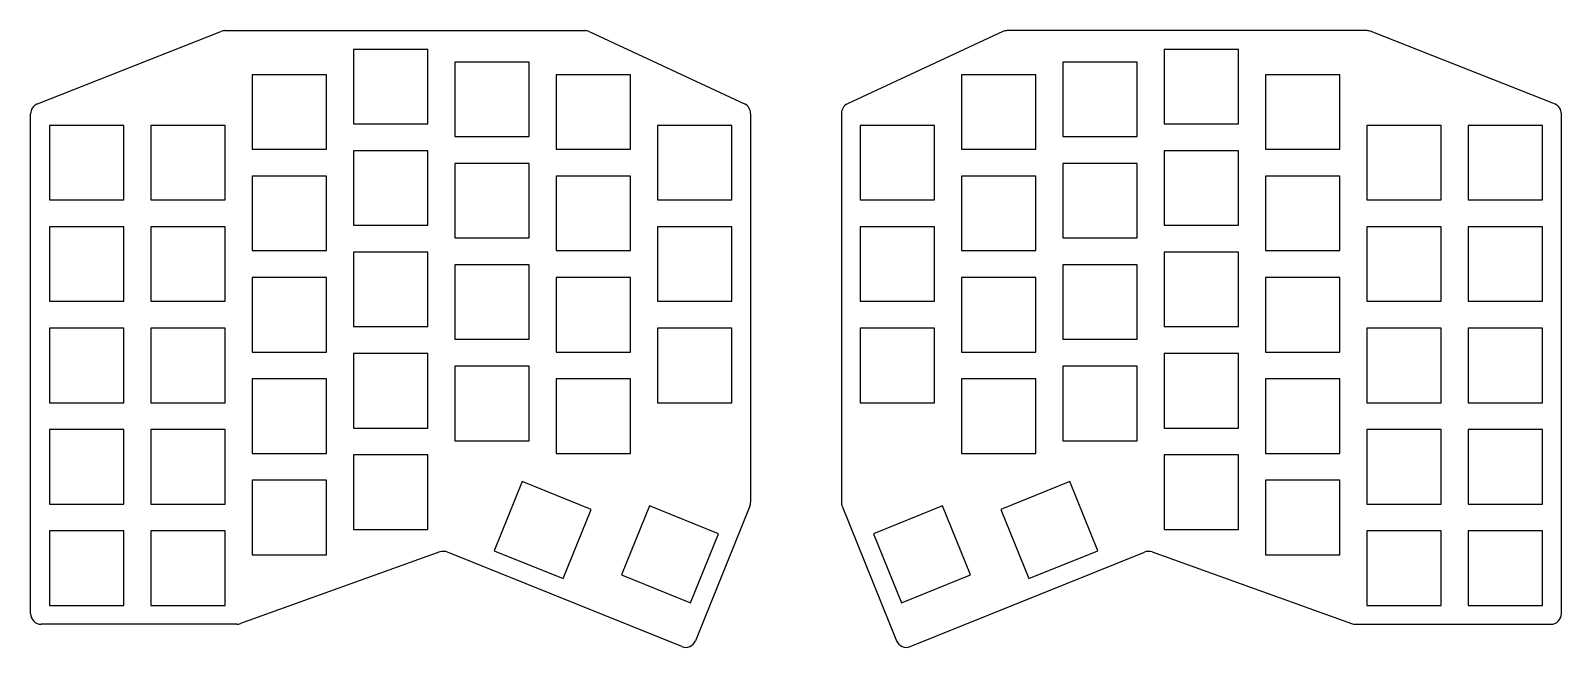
# Model space of a CAD drawing. Header units: millimetres. Extents: x 69 to 357, y -195 to -79.
import ezdxf

# ---------------------------------------------------------------- set-up
doc = ezdxf.new("R2010")
doc.units = ezdxf.units.MM

msp = doc.modelspace()

# ---------------------------------------------------------------- linework, layer by layer
for p, q in [((70.74, -92.77), (105.22, -79.13)), ((105.96, -78.99), (173.65, -78.99)), ((174.49, -79.17), (203.67, -92.74)), ((252.21, -79.17), (223.03, -92.74)), ((320.74, -78.99), (253.05, -78.99)), ((355.96, -92.77), (321.48, -79.13)), ((144.15, -82.51), (130.15, -82.51)), ((130.15, -82.51), (130.15, -96.51)), ((144.15, -96.51), (144.15, -82.51)), ((296.55, -82.51), (282.55, -82.51)), ((282.55, -82.51), (282.55, -96.51)), ((296.55, -96.51), (296.55, -82.51)), ((163.2, -84.89), (149.2, -84.89)), ((149.2, -84.89), (149.2, -98.89)), ((163.2, -98.89), (163.2, -84.89)), ((277.5, -84.89), (263.5, -84.89)), ((263.5, -84.89), (263.5, -98.89)), ((277.5, -98.89), (277.5, -84.89)), ((125.1, -87.28), (111.1, -87.28)), ((111.1, -87.28), (111.1, -101.28)), ((125.1, -101.28), (125.1, -87.28)), ((182.25, -87.28), (168.25, -87.28)), ((168.25, -87.28), (168.25, -101.28)), ((182.25, -101.28), (182.25, -87.28)), ((258.45, -87.28), (244.45, -87.28)), ((244.45, -87.28), (244.45, -101.28)), ((258.45, -101.28), (258.45, -87.28)), ((315.6, -87.28), (301.6, -87.28)), ((301.6, -87.28), (301.6, -101.28)), ((315.6, -101.28), (315.6, -87.28)), ((69.47, -188.53), (69.47, -94.63)), ((204.82, -94.55), (204.82, -167.56)), ((221.88, -94.55), (221.88, -167.56)), ((357.23, -188.53), (357.23, -94.63)), ((87, -96.8), (73, -96.8)), ((73, -96.8), (73, -110.8)), ((87, -110.8), (87, -96.8)), ((106.05, -96.8), (92.05, -96.8)), ((92.05, -96.8), (92.05, -110.8)), ((106.05, -110.8), (106.05, -96.8)), ((130.15, -96.51), (144.15, -96.51)), ((201.3, -96.8), (187.3, -96.8)), ((187.3, -96.8), (187.3, -110.8)), ((201.3, -110.8), (201.3, -96.8)), ((239.4, -96.8), (225.4, -96.8)), ((225.4, -96.8), (225.4, -110.8)), ((239.4, -110.8), (239.4, -96.8)), ((282.55, -96.51), (296.55, -96.51)), ((334.65, -96.8), (320.65, -96.8)), ((320.65, -96.8), (320.65, -110.8)), ((334.65, -110.8), (334.65, -96.8)), ((353.7, -96.8), (339.7, -96.8)), ((339.7, -96.8), (339.7, -110.8)), ((353.7, -110.8), (353.7, -96.8)), ((149.2, -98.89), (163.2, -98.89)), ((263.5, -98.89), (277.5, -98.89)), ((111.1, -101.28), (125.1, -101.28)), ((144.15, -101.56), (130.15, -101.56)), ((130.15, -101.56), (130.15, -115.56)), ((144.15, -115.56), (144.15, -101.56)), ((168.25, -101.28), (182.25, -101.28)), ((244.45, -101.28), (258.45, -101.28)), ((296.55, -101.56), (282.55, -101.56)), ((282.55, -101.56), (282.55, -115.56)), ((296.55, -115.56), (296.55, -101.56)), ((301.6, -101.28), (315.6, -101.28)), ((125.1, -106.33), (111.1, -106.33)), ((111.1, -106.33), (111.1, -120.33)), ((125.1, -120.33), (125.1, -106.33)), ((163.2, -103.94), (149.2, -103.94)), ((149.2, -103.94), (149.2, -117.94)), ((163.2, -117.94), (163.2, -103.94)), ((182.25, -106.33), (168.25, -106.33)), ((168.25, -106.33), (168.25, -120.33)), ((182.25, -120.33), (182.25, -106.33)), ((258.45, -106.33), (244.45, -106.33)), ((244.45, -106.33), (244.45, -120.33)), ((258.45, -120.33), (258.45, -106.33)), ((277.5, -103.94), (263.5, -103.94)), ((263.5, -103.94), (263.5, -117.94)), ((277.5, -117.94), (277.5, -103.94)), ((315.6, -106.33), (301.6, -106.33)), ((301.6, -106.33), (301.6, -120.33)), ((315.6, -120.33), (315.6, -106.33)), ((73, -110.8), (87, -110.8)), ((92.05, -110.8), (106.05, -110.8)), ((187.3, -110.8), (201.3, -110.8)), ((225.4, -110.8), (239.4, -110.8)), ((320.65, -110.8), (334.65, -110.8)), ((339.7, -110.8), (353.7, -110.8)), ((87, -115.85), (73, -115.85)), ((73, -115.85), (73, -129.85)), ((87, -129.85), (87, -115.85)), ((106.05, -115.85), (92.05, -115.85)), ((92.05, -115.85), (92.05, -129.85)), ((106.05, -129.85), (106.05, -115.85)), ((130.15, -115.56), (144.15, -115.56)), ((149.2, -117.94), (163.2, -117.94)), ((201.3, -115.85), (187.3, -115.85)), ((187.3, -115.85), (187.3, -129.85)), ((201.3, -129.85), (201.3, -115.85)), ((239.4, -115.85), (225.4, -115.85)), ((225.4, -115.85), (225.4, -129.85)), ((239.4, -129.85), (239.4, -115.85)), ((263.5, -117.94), (277.5, -117.94)), ((282.55, -115.56), (296.55, -115.56)), ((334.65, -115.85), (320.65, -115.85)), ((320.65, -115.85), (320.65, -129.85)), ((334.65, -129.85), (334.65, -115.85)), ((353.7, -115.85), (339.7, -115.85)), ((339.7, -115.85), (339.7, -129.85)), ((353.7, -129.85), (353.7, -115.85)), ((111.1, -120.33), (125.1, -120.33)), ((144.15, -120.61), (130.15, -120.61)), ((130.15, -120.61), (130.15, -134.61)), ((144.15, -134.61), (144.15, -120.61)), ((168.25, -120.33), (182.25, -120.33)), ((244.45, -120.33), (258.45, -120.33)), ((296.55, -120.61), (282.55, -120.61)), ((282.55, -120.61), (282.55, -134.61)), ((296.55, -134.61), (296.55, -120.61)), ((301.6, -120.33), (315.6, -120.33)), ((163.2, -122.99), (149.2, -122.99)), ((149.2, -122.99), (149.2, -136.99)), ((163.2, -136.99), (163.2, -122.99)), ((277.5, -122.99), (263.5, -122.99)), ((263.5, -122.99), (263.5, -136.99)), ((277.5, -136.99), (277.5, -122.99)), ((125.1, -125.38), (111.1, -125.38)), ((111.1, -125.38), (111.1, -139.38)), ((125.1, -139.38), (125.1, -125.38)), ((182.25, -125.38), (168.25, -125.38)), ((168.25, -125.38), (168.25, -139.38)), ((182.25, -139.38), (182.25, -125.38)), ((258.45, -125.38), (244.45, -125.38)), ((244.45, -125.38), (244.45, -139.38)), ((258.45, -139.38), (258.45, -125.38)), ((315.6, -125.38), (301.6, -125.38)), ((301.6, -125.38), (301.6, -139.38)), ((315.6, -139.38), (315.6, -125.38)), ((73, -129.85), (87, -129.85)), ((92.05, -129.85), (106.05, -129.85)), ((187.3, -129.85), (201.3, -129.85)), ((225.4, -129.85), (239.4, -129.85)), ((320.65, -129.85), (334.65, -129.85)), ((339.7, -129.85), (353.7, -129.85)), ((87, -134.9), (73, -134.9)), ((73, -134.9), (73, -148.9)), ((87, -148.9), (87, -134.9)), ((106.05, -134.9), (92.05, -134.9)), ((92.05, -134.9), (92.05, -148.9)), ((106.05, -148.9), (106.05, -134.9)), ((130.15, -134.61), (144.15, -134.61)), ((201.3, -134.9), (187.3, -134.9)), ((187.3, -134.9), (187.3, -148.9)), ((201.3, -148.9), (201.3, -134.9)), ((239.4, -134.9), (225.4, -134.9)), ((225.4, -134.9), (225.4, -148.9)), ((239.4, -148.9), (239.4, -134.9)), ((282.55, -134.61), (296.55, -134.61)), ((334.65, -134.9), (320.65, -134.9)), ((320.65, -134.9), (320.65, -148.9)), ((334.65, -148.9), (334.65, -134.9)), ((353.7, -134.9), (339.7, -134.9)), ((339.7, -134.9), (339.7, -148.9)), ((353.7, -148.9), (353.7, -134.9)), ((149.2, -136.99), (163.2, -136.99)), ((263.5, -136.99), (277.5, -136.99)), ((111.1, -139.38), (125.1, -139.38)), ((144.15, -139.66), (130.15, -139.66)), ((130.15, -139.66), (130.15, -153.66)), ((144.15, -153.66), (144.15, -139.66)), ((168.25, -139.38), (182.25, -139.38)), ((244.45, -139.38), (258.45, -139.38)), ((296.55, -139.66), (282.55, -139.66)), ((282.55, -139.66), (282.55, -153.66)), ((296.55, -153.66), (296.55, -139.66)), ((301.6, -139.38), (315.6, -139.38)), ((163.2, -142.04), (149.2, -142.04)), ((149.2, -142.04), (149.2, -156.04)), ((163.2, -156.04), (163.2, -142.04)), ((277.5, -142.04), (263.5, -142.04)), ((263.5, -142.04), (263.5, -156.04)), ((277.5, -156.04), (277.5, -142.04)), ((125.1, -144.43), (111.1, -144.43)), ((111.1, -144.43), (111.1, -158.43)), ((125.1, -158.43), (125.1, -144.43)), ((182.25, -144.43), (168.25, -144.43)), ((168.25, -144.43), (168.25, -158.43)), ((182.25, -158.43), (182.25, -144.43)), ((258.45, -144.43), (244.45, -144.43)), ((244.45, -144.43), (244.45, -158.43)), ((258.45, -158.43), (258.45, -144.43)), ((315.6, -144.43), (301.6, -144.43)), ((301.6, -144.43), (301.6, -158.43)), ((315.6, -158.43), (315.6, -144.43)), ((73, -148.9), (87, -148.9)), ((92.05, -148.9), (106.05, -148.9)), ((187.3, -148.9), (201.3, -148.9)), ((225.4, -148.9), (239.4, -148.9)), ((320.65, -148.9), (334.65, -148.9)), ((339.7, -148.9), (353.7, -148.9)), ((87, -153.95), (73, -153.95)), ((73, -153.95), (73, -167.95)), ((87, -167.95), (87, -153.95)), ((106.05, -153.95), (92.05, -153.95)), ((92.05, -153.95), (92.05, -167.95)), ((106.05, -167.95), (106.05, -153.95)), ((130.15, -153.66), (144.15, -153.66)), ((282.55, -153.66), (296.55, -153.66)), ((334.65, -153.95), (320.65, -153.95)), ((320.65, -153.95), (320.65, -167.95)), ((334.65, -167.95), (334.65, -153.95)), ((353.7, -153.95), (339.7, -153.95)), ((339.7, -153.95), (339.7, -167.95)), ((353.7, -167.95), (353.7, -153.95)), ((149.2, -156.04), (163.2, -156.04)), ((263.5, -156.04), (277.5, -156.04)), ((111.1, -158.43), (125.1, -158.43)), ((144.15, -158.71), (130.15, -158.71)), ((130.15, -158.71), (130.15, -172.71)), ((144.15, -172.71), (144.15, -158.71)), ((168.25, -158.43), (182.25, -158.43)), ((244.45, -158.43), (258.45, -158.43)), ((296.55, -158.71), (282.55, -158.71)), ((282.55, -158.71), (282.55, -172.71)), ((296.55, -172.71), (296.55, -158.71)), ((301.6, -158.43), (315.6, -158.43)), ((125.1, -163.47), (111.1, -163.47)), ((111.1, -163.47), (111.1, -177.47)), ((125.1, -177.47), (125.1, -163.47)), ((161.86, -163.73), (156.61, -176.71)), ((174.84, -168.98), (161.86, -163.73)), ((264.84, -163.73), (251.86, -168.98)), ((270.09, -176.71), (264.84, -163.73)), ((315.6, -163.47), (301.6, -163.47)), ((301.6, -163.47), (301.6, -177.47)), ((315.6, -177.47), (315.6, -163.47)), ((73, -167.95), (87, -167.95)), ((92.05, -167.95), (106.05, -167.95)), ((169.59, -181.96), (174.84, -168.98)), ((185.81, -168.27), (180.56, -181.25)), ((198.79, -173.52), (185.81, -168.27)), ((204.68, -168.31), (194.47, -193.62)), ((222.02, -168.31), (232.23, -193.62)), ((240.89, -168.27), (227.91, -173.52)), ((246.14, -181.25), (240.89, -168.27)), ((251.86, -168.98), (257.11, -181.96)), ((320.65, -167.95), (334.65, -167.95)), ((339.7, -167.95), (353.7, -167.95)), ((87, -173), (73, -173)), ((73, -173), (73, -187)), ((87, -187), (87, -173)), ((106.05, -173), (92.05, -173)), ((92.05, -173), (92.05, -187)), ((106.05, -187), (106.05, -173)), ((130.15, -172.71), (144.15, -172.71)), ((193.54, -186.5), (198.79, -173.52)), ((227.91, -173.52), (233.16, -186.5)), ((282.55, -172.71), (296.55, -172.71)), ((334.65, -173), (320.65, -173)), ((320.65, -173), (320.65, -187)), ((334.65, -187), (334.65, -173)), ((353.7, -173), (339.7, -173)), ((339.7, -173), (339.7, -187)), ((353.7, -187), (353.7, -173)), ((146.43, -176.95), (108.9, -190.41)), ((111.1, -177.47), (125.1, -177.47)), ((191.86, -194.73), (147.85, -176.97)), ((156.61, -176.71), (169.59, -181.96)), ((234.84, -194.73), (278.85, -176.97)), ((257.11, -181.96), (270.09, -176.71)), ((280.27, -176.95), (317.8, -190.41)), ((301.6, -177.47), (315.6, -177.47)), ((180.56, -181.25), (193.54, -186.5)), ((233.16, -186.5), (246.14, -181.25)), ((73, -187), (87, -187)), ((92.05, -187), (106.05, -187)), ((320.65, -187), (334.65, -187)), ((339.7, -187), (353.7, -187)), ((108.23, -190.53), (71.47, -190.53)), ((318.47, -190.53), (355.23, -190.53))]:
    msp.add_line(p, q)
for centre, start, end in [((105.96, -80.99), 90, 111.5925), ((173.65, -80.99), 65.0663, 90), ((253.05, -80.99), 90, 114.9337), ((320.74, -80.99), 68.4075, 90), ((71.47, -94.63), 111.5925, 180), ((202.82, -94.55), 0, 65.0663), ((223.88, -94.55), 114.9337, 180), ((355.23, -94.63), 0, 68.4075), ((202.82, -167.56), 338.0253, 0), ((223.88, -167.56), 180, 201.9747), ((147.1, -178.83), 68.0299, 109.7354), ((279.6, -178.83), 70.2646, 111.9701), ((71.47, -188.53), 180, 270), ((355.23, -188.53), 270, 0), ((108.23, -188.53), 270, 289.7354), ((318.47, -188.53), 250.2646, 270), ((192.61, -192.87), 248.0299, 338.0253), ((234.09, -192.87), 201.9747, 291.9701)]:
    msp.add_arc(centre, 2, start, end)

doc.saveas('drawing.dxf')
